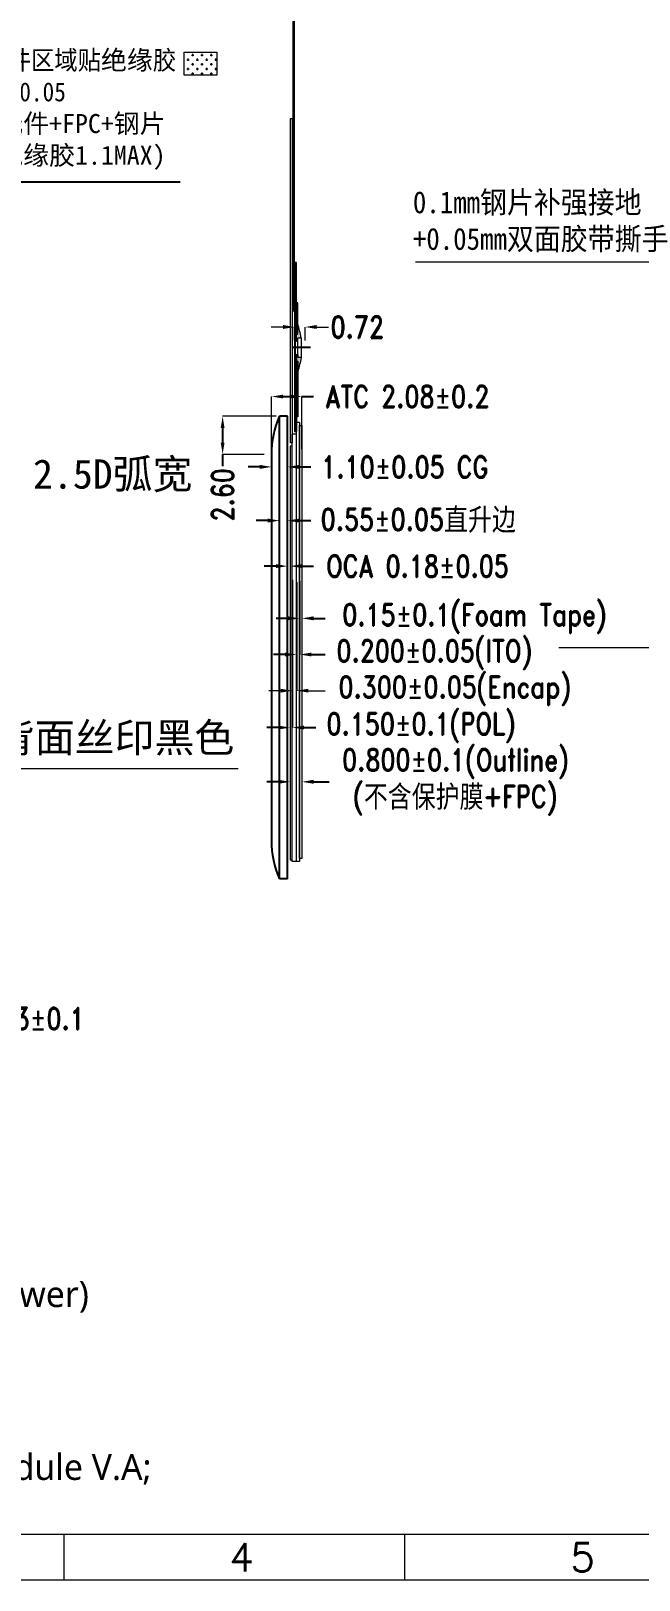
# Model space of a CAD drawing. Header units: millimetres. Extents: x 1403 to 2381, y 158 to 387.
# Drawn here: x 2212.6 to 2254.2, y 217.6 to 323.5 of the extents above; entities that cross this region are included whole.
import ezdxf
from ezdxf.lldxf.tags import DXFTag

# ---------------------------------------------------------------- set-up
doc = ezdxf.new("R2010")
doc.units = ezdxf.units.MM
doc.layers.get('0').update_dxf_attribs({"lineweight": 5})
doc.layers.get('Defpoints').update_dxf_attribs({"lineweight": 5})
doc.layers.add('12 Center_line', color=1, linetype='Continuous')
doc.layers.add('COVER LENS', color=6, linetype='Continuous')
for name, color, linetype, lineweight in [('COF', 2, 'Continuous', 5), ('COF-IC', 2, 'Continuous', 5), ('DIM', 3, 'Continuous', 5), ('DIM @ 1', 3, 'Continuous', 5), ('Encap', 210, 'Continuous', 5), ('FPC', 50, 'Continuous', 5), ('ITO', 2, 'Continuous', 5), ('Layout.drawing', 1, 'Continuous', 5), ('TAPE', 90, 'Continuous', 5), ('TFPC', 50, 'Continuous', 5), ('图框', 7, 'Continuous', 5)]:
    doc.layers.add(name, color=color, linetype=linetype, lineweight=lineweight)
doc.styles.add('RD', font='ROMAND.shx', dxfattribs={"width": 0.8})
doc.styles.get("Standard").update_dxf_attribs({"font": 'txt', "bigfont": 'gbcbig.shx'})
doc.styles.add('STYLE1', font='SimSun.ttf', dxfattribs={"width": 0.9})
doc.styles.add('汉字', font='SimSun.ttf')
tags = doc.linetypes.add('CENTER', pattern=[0.6, 0.375, -0.075, 0.075, -0.075]).pattern_tags.tags
tags[10:11] = [DXFTag(74, 4), DXFTag(75, 0), DXFTag(340, '0'), DXFTag(46, 1.0), DXFTag(50, 0.0), DXFTag(44, 0.0), DXFTag(45, 0.0)]
tags[8:9] = [DXFTag(74, 4), DXFTag(75, 0), DXFTag(340, '0'), DXFTag(46, 1.0), DXFTag(50, 0.0), DXFTag(44, 0.0), DXFTag(45, 0.0)]
tags[6:7] = [DXFTag(74, 4), DXFTag(75, 0), DXFTag(340, '0'), DXFTag(46, 1.0), DXFTag(50, 0.0), DXFTag(44, 0.0), DXFTag(45, 0.0)]
tags[4:5] = [DXFTag(74, 4), DXFTag(75, 0), DXFTag(340, '0'), DXFTag(46, 1.0), DXFTag(50, 0.0), DXFTag(44, 0.0), DXFTag(45, 0.0)]
doc.dimstyles.new('DIM', dxfattribs={"dimtxt": 1.5, "dimasz": 0.8, "dimexe": 0, "dimexo": 0.5, "dimgap": 0.11, "dimtad": 0, "dimzin": 1, "dimdsep": 46, "dimtxsty": 'RD', "dimcen": 0, "dimclrd": 256, "dimclre": 256, "dimclrt": 256, "dimadec": 0, "dimazin": 0, "dimtm": 1e-09, "dimtfac": 1, "dimtofl": 0, "dimtmove": 0, "dimatfit": 3, "dimfxl": 1, "dimlwe": -1, "dimarcsym": 0})

# ---------------------------------------------------------------- blocks, each defined once
blk = doc.blocks.new('*D30')
at = {"layer": 'Defpoints', "color": 0, "lineweight": 5, "transparency": 16777216}
for p in [(2230.34, 286.5), (2231.14, 286.5), (2231.14, 272.19)]:
    blk.add_point(p, dxfattribs=at)
at = {"layer": 'DIM', "transparency": 16777216}
for p, q in [((2230.34, 286), (2230.34, 272.19)), ((2231.14, 286), (2231.14, 272.19))]:
    blk.add_line(p, q, dxfattribs=at)
at = {"layer": 'DIM', "lineweight": -2, "transparency": 16777216}
for p, q in [((2229.54, 272.19), (2228.74, 272.19)), ((2231.94, 272.19), (2233.01, 272.19))]:
    blk.add_line(p, q, dxfattribs=at)
at = {"layer": 'DIM', "lineweight": 5, "transparency": 16777216}
for points in [[(2229.54, 272.33), (2229.54, 272.06), (2230.34, 272.19)], [(2231.94, 272.33), (2231.94, 272.06), (2231.14, 272.19)]]:
    blk.add_solid(points, dxfattribs=at)
at = {"layer": 'DIM', "lineweight": 5, "transparency": 16777216, "insert": (2241.63, 272.19), "char_height": 1.5, "attachment_point": 5, "style": 'RD'}
blk.add_mtext('0.800±0.1(Outline)\\P({\\fSimSun|b0|i0|c134|p2;不含保护膜}+FPC)', dxfattribs=at)
blk = doc.blocks.new('*D31')
at = {"layer": 'Defpoints', "color": 0, "lineweight": 5, "transparency": 16777216}
for p in [(2230.99, 286.4), (2231.14, 286.6), (2230.99, 283.36)]:
    blk.add_point(p, dxfattribs=at)
at = {"layer": 'DIM', "transparency": 16777216}
for p, q in [((2230.99, 285.9), (2230.99, 283.36)), ((2231.14, 286.1), (2231.14, 283.36))]:
    blk.add_line(p, q, dxfattribs=at)
at = {"layer": 'DIM', "lineweight": -2, "transparency": 16777216}
for p, q in [((2230.19, 283.36), (2229.39, 283.36)), ((2231.94, 283.36), (2232.74, 283.36))]:
    blk.add_line(p, q, dxfattribs=at)
at = {"layer": 'DIM', "lineweight": 5, "transparency": 16777216}
for points in [[(2230.19, 283.5), (2230.19, 283.23), (2230.99, 283.36)], [(2231.94, 283.5), (2231.94, 283.23), (2231.14, 283.36)]]:
    blk.add_solid(points, dxfattribs=at)
at = {"layer": 'DIM', "lineweight": 5, "transparency": 16777216, "insert": (2242.93, 283.36), "char_height": 1.5, "attachment_point": 5, "style": 'RD'}
blk.add_mtext('0.15±0.1(Foam Tape)', dxfattribs=at)
blk = doc.blocks.new('*D32')
at = {"layer": 'Defpoints', "color": 0, "lineweight": 5, "transparency": 16777216}
for p in [(2230.79, 286.33), (2230.99, 286.33), (2230.79, 280.89)]:
    blk.add_point(p, dxfattribs=at)
at = {"layer": 'DIM', "transparency": 16777216}
for p, q in [((2230.79, 285.83), (2230.79, 280.89)), ((2230.99, 285.83), (2230.99, 280.89))]:
    blk.add_line(p, q, dxfattribs=at)
at = {"layer": 'DIM', "lineweight": -2, "transparency": 16777216}
for p, q in [((2229.99, 280.89), (2229.19, 280.89)), ((2231.79, 280.89), (2232.74, 280.89))]:
    blk.add_line(p, q, dxfattribs=at)
at = {"layer": 'DIM', "lineweight": 5, "transparency": 16777216}
for points in [[(2229.99, 281.02), (2229.99, 280.76), (2230.79, 280.89)], [(2231.79, 281.02), (2231.79, 280.76), (2230.99, 280.89)]]:
    blk.add_solid(points, dxfattribs=at)
at = {"layer": 'DIM', "lineweight": 5, "transparency": 16777216, "insert": (2240.19, 280.89), "char_height": 1.5, "attachment_point": 5, "style": 'RD'}
blk.add_mtext('0.200±0.05(ITO)', dxfattribs=at)
blk = doc.blocks.new('*D33')
at = {"layer": 'Defpoints', "color": 0, "lineweight": 5, "transparency": 16777216}
for p in [(2230.34, 286.5), (2230.49, 286.5), (2230.49, 275.9)]:
    blk.add_point(p, dxfattribs=at)
at = {"layer": 'DIM', "transparency": 16777216}
for p, q in [((2230.34, 286), (2230.34, 275.9)), ((2230.49, 286), (2230.49, 275.9))]:
    blk.add_line(p, q, dxfattribs=at)
at = {"layer": 'DIM', "lineweight": -2, "transparency": 16777216}
for p, q in [((2229.54, 275.9), (2228.74, 275.9)), ((2231.29, 275.9), (2232.09, 275.9))]:
    blk.add_line(p, q, dxfattribs=at)
at = {"layer": 'DIM', "lineweight": 5, "transparency": 16777216}
for points in [[(2229.54, 276.03), (2229.54, 275.77), (2230.34, 275.9)], [(2231.29, 276.03), (2231.29, 275.77), (2230.49, 275.9)]]:
    blk.add_solid(points, dxfattribs=at)
at = {"layer": 'DIM', "lineweight": 5, "transparency": 16777216, "insert": (2239.28, 275.9), "char_height": 1.5, "attachment_point": 5, "style": 'RD'}
blk.add_mtext('0.150±0.1(POL)', dxfattribs=at)
blk = doc.blocks.new('*D34')
at = {"layer": 'Defpoints', "color": 0, "lineweight": 5, "transparency": 16777216}
for p in [(2230.49, 286.33), (2230.79, 286.33), (2230.49, 278.42)]:
    blk.add_point(p, dxfattribs=at)
at = {"layer": 'DIM', "lineweight": 5, "transparency": 16777216}
for p, q in [((2230.49, 285.83), (2230.49, 278.42)), ((2230.79, 285.83), (2230.79, 278.42)), ((2229.69, 278.42), (2228.89, 278.42)), ((2231.59, 278.42), (2232.74, 278.42))]:
    blk.add_line(p, q, dxfattribs=at)
for points in [[(2229.69, 278.55), (2229.69, 278.29), (2230.49, 278.42)], [(2231.59, 278.55), (2231.59, 278.29), (2230.79, 278.42)]]:
    blk.add_solid(points, dxfattribs=at)
at = {"layer": 'DIM', "lineweight": 5, "transparency": 16777216, "insert": (2241.59, 278.42), "char_height": 1.5, "attachment_point": 5, "style": 'RD'}
blk.add_mtext('0.300±0.05(Encap)', dxfattribs=at)
blk = doc.blocks.new('R104A3M-001-PNL-V01-C')
at = {"layer": 'Encap', "color": 1, "linetype": 'CENTER', "lineweight": 5, "ltscale": 0.5}
blk.add_line((241.26, 315.41), (288.64, 315.41), dxfattribs=at)
blk = doc.blocks.new('R104A3M-001-POL-V01-B')
at = {"lineweight": 5}
blk.add_lwpolyline([(718.7, 301.32), (718.85, 301.32), (718.85, 329.59), (718.7, 329.59)], close=True, dxfattribs=at)
at = {"layer": 'Encap', "linetype": 'Continuous', "lineweight": 5}
blk.add_line((719.15, 330.41), (718.85, 330.41), dxfattribs=at)
at = {"layer": 'Encap', "lineweight": 5}
for p, q in [((718.85, 301.22), (718.85, 330.41)), ((719.15, 301.22), (718.85, 301.22))]:
    blk.add_line(p, q, dxfattribs=at)
at = {"layer": 'ITO', "lineweight": 5}
for p, q in [((719.35, 331.21), (719.15, 331.21)), ((719.15, 301.22), (719.15, 331.21)), ((719.35, 331.21), (719.35, 301.22)), ((719.35, 301.22), (719.15, 301.22))]:
    blk.add_line(p, q, dxfattribs=at)
blk = doc.blocks.new('*D44')
at = {"layer": 'Defpoints', "color": 0, "lineweight": 5, "transparency": 16777216}
for p in [(2231.36, 303.27), (2230.64, 301.86), (2231.36, 301.86)]:
    blk.add_point(p, dxfattribs=at)
at = {"layer": 'Layout.drawing', "lineweight": 5, "transparency": 16777216}
for p, q in [((2229.84, 303.27), (2229.04, 303.27)), ((2230.64, 302.36), (2230.64, 303.27)), ((2231.36, 302.36), (2231.36, 303.27)), ((2232.16, 303.27), (2232.96, 303.27))]:
    blk.add_line(p, q, dxfattribs=at)
for points in [[(2229.84, 303.41), (2229.84, 303.14), (2230.64, 303.27)], [(2232.16, 303.41), (2232.16, 303.14), (2231.36, 303.27)]]:
    blk.add_solid(points, dxfattribs=at)
at = {"layer": 'Layout.drawing', "lineweight": 5, "transparency": 16777216, "insert": (2234.93, 303.27), "char_height": 1.5, "attachment_point": 5, "style": 'RD'}
blk.add_mtext('0.72', dxfattribs=at)
blk = doc.blocks.new('R104A3M-001-COF-V01-B')
at = {"layer": 'COF', "lineweight": 5}
h = blk.add_hatch(dxfattribs=at)
h.set_pattern_fill('CROSS', color=256, scale=0.005)
h.set_pattern_definition([(0, (-992.517872, 466.77114), (0.03175, 0.03175), [0.015875, -0.047625]), (90, (-992.509935, 466.763204), (-0.03175, 0.03175), [0.015875, -0.047625])])
h.paths.add_polyline_path([(479.13, 325.59), (479.13, 324.89), (479.05, 324.89), (479.05, 324.57), (479.13, 324.57), (479.13, 324.64), (479.35, 324.64, 0.029231)])
h.paths.add_polyline_path([(479.13, 323.04), (479.13, 322.33, 0.029231), (479.35, 323.29), (479.13, 323.29), (479.13, 323.35), (479.05, 323.35), (479.05, 323.04)])
at = {"layer": '12 Center_line'}
blk.add_lwpolyline([(479.99, 323.96), (478.77, 323.96)], dxfattribs=at)
at = {"layer": 'COF', "lineweight": 5}
for p, q in [((478.91, 329.68), (478.98, 329.68)), ((478.91, 318.14), (478.91, 329.68)), ((478.98, 329.68), (478.98, 318.14)), ((478.98, 318.14), (478.91, 318.14))]:
    blk.add_line(p, q, dxfattribs=at)
at = {"layer": 'COF', "color": 2, "lineweight": 5}
for p, q in [((479.05, 329.68), (478.98, 329.68)), ((479.05, 324.42), (479.05, 329.68)), ((478.98, 324.42), (479.05, 324.42)), ((478.98, 323.51), (479.05, 323.51)), ((479.05, 323.51), (479.05, 318.14)), ((479.05, 318.14), (478.98, 318.14))]:
    blk.add_line(p, q, dxfattribs=at)
at = {"layer": 'COF', "color": 5, "lineweight": 5}
for p, q in [((479.13, 328.68), (479.05, 328.68)), ((479.13, 324.89), (479.13, 328.68)), ((479.05, 324.89), (479.13, 324.89)), ((479.05, 323.04), (479.13, 323.04)), ((479.13, 323.04), (479.13, 320.89)), ((479.13, 320.89), (479.05, 320.89))]:
    blk.add_line(p, q, dxfattribs=at)
at = {"layer": 'COF', "lineweight": 5}
for points in [[(479.35, 324.64, 0.029231), (479.13, 325.59)], [(479.35, 323.29, -0.029231), (479.13, 322.33)]]:
    blk.add_lwpolyline(points, format="xyb", dxfattribs=at)
at = {"layer": 'COF-IC', "lineweight": 5}
for p, q in [((479.13, 324.57), (479.05, 324.57)), ((479.05, 324.57), (479.05, 324.43)), ((479.05, 324.43), (479.13, 324.43)), ((479.35, 324.64), (479.13, 324.64)), ((479.13, 324.64), (479.13, 323.29)), ((479.13, 324.43), (479.13, 324.57)), ((479.35, 323.29), (479.35, 324.64)), ((479.05, 323.49), (479.13, 323.49)), ((479.05, 323.35), (479.05, 323.49)), ((479.13, 323.35), (479.05, 323.35)), ((479.13, 323.49), (479.13, 323.35)), ((479.13, 323.29), (479.35, 323.29))]:
    blk.add_line(p, q, dxfattribs=at)
blk = doc.blocks.new('R104A3M-011-MFPC-V01-B')
at = {"layer": 'FPC', "lineweight": 5}
blk.add_lwpolyline([(1704.2, 304.38), (1704.32, 304.38), (1704.32, 350.22), (1704.2, 350.22), (1704.2, 304.38)], dxfattribs=at)
blk = doc.blocks.new('R104A3M-011-TFPC-V01-B')
at = {"layer": 'TFPC', "lineweight": 5}
blk.add_lwpolyline([(1704.04, 317.51), (1704.16, 317.51), (1704.16, 295.35), (1704.04, 295.35)], close=True, dxfattribs=at)
blk = doc.blocks.new('*D55')
at = {"layer": 'Defpoints', "color": 0, "lineweight": 5, "transparency": 16777216}
for p in [(2205.3, 281.37), (2207.83, 281.37), (2207.83, 256.01)]:
    blk.add_point(p, dxfattribs=at)
at = {"layer": 'DIM', "transparency": 16777216}
for p, q in [((2205.3, 280.87), (2205.3, 256.01)), ((2207.83, 280.87), (2207.83, 256.01))]:
    blk.add_line(p, q, dxfattribs=at)
at = {"layer": 'DIM', "lineweight": -2, "transparency": 16777216}
for p, q in [((2206.1, 256.01), (2207.03, 256.01)), ((2207.83, 256.01), (2208.63, 256.01))]:
    blk.add_line(p, q, dxfattribs=at)
at = {"layer": 'DIM', "lineweight": 5, "transparency": 16777216}
for points in [[(2206.1, 256.15), (2206.1, 255.88), (2205.3, 256.01)], [(2207.03, 256.15), (2207.03, 255.88), (2207.83, 256.01)]]:
    blk.add_solid(points, dxfattribs=at)
at = {"layer": 'DIM', "lineweight": 5, "transparency": 16777216, "insert": (2212.59, 256.01), "char_height": 1.5, "attachment_point": 5, "style": 'RD'}
blk.add_mtext('2.53%%P0.1', dxfattribs=at)
blk = doc.blocks.new('R104A3M-011-SW1147H-CVL-V01-B')
at = {"layer": 'COVER LENS'}
for p, q in [((1978.08, 298.6), (1978.08, 330.2)), ((1978.63, 330.2), (1978.08, 330.2)), ((1978.63, 298.6), (1978.63, 330.2)), ((1977.53, 327.6), (1977.53, 301.2)), ((1978.63, 298.6), (1978.08, 298.6))]:
    blk.add_line(p, q, dxfattribs=at)
for centre, start, end in [((1983.95, 327.6), 156.1116, 180), ((1983.95, 301.2), 180, 203.8884)]:
    blk.add_arc(centre, 6.42, start, end, dxfattribs=at)
blk = doc.blocks.new('*D59')
at = {"layer": 'Defpoints', "color": 0, "lineweight": 5, "transparency": 16777216}
for p in [(2230.16, 293.71), (2230.16, 277.38), (2229.06, 273.82)]:
    blk.add_point(p, dxfattribs=at)
at = {"layer": 'DIM', "lineweight": -2, "transparency": 16777216}
for p, q in [((2228.26, 293.71), (2227.46, 293.71)), ((2230.96, 293.71), (2231.76, 293.71))]:
    blk.add_line(p, q, dxfattribs=at)
at = {"layer": 'DIM', "transparency": 16777216}
for p, q in [((2229.06, 274.32), (2229.06, 293.71)), ((2230.16, 277.88), (2230.16, 293.71))]:
    blk.add_line(p, q, dxfattribs=at)
at = {"layer": 'DIM', "lineweight": 5, "transparency": 16777216}
for points in [[(2228.26, 293.85), (2228.26, 293.58), (2229.06, 293.71)], [(2230.96, 293.85), (2230.96, 293.58), (2230.16, 293.71)]]:
    blk.add_solid(points, dxfattribs=at)
at = {"layer": 'DIM', "lineweight": 5, "transparency": 16777216, "insert": (2238.18, 293.71), "char_height": 1.5, "attachment_point": 5, "style": 'RD'}
blk.add_mtext('\\A1;1.10±0.05 CG', dxfattribs=at)
blk = doc.blocks.new('*D60')
at = {"layer": 'Defpoints', "color": 0, "lineweight": 5, "transparency": 16777216}
for p in [(2230.16, 290.04), (2229.61, 282.45), (2230.16, 282.46)]:
    blk.add_point(p, dxfattribs=at)
at = {"layer": 'DIM', "lineweight": -2, "transparency": 16777216}
for p, q in [((2228.81, 290.04), (2228.01, 290.04)), ((2230.96, 290.04), (2231.76, 290.04))]:
    blk.add_line(p, q, dxfattribs=at)
at = {"layer": 'DIM', "transparency": 16777216}
for p, q in [((2229.61, 282.95), (2229.61, 290.04)), ((2230.16, 282.96), (2230.16, 290.04))]:
    blk.add_line(p, q, dxfattribs=at)
at = {"layer": 'DIM', "lineweight": 5, "transparency": 16777216}
for points in [[(2228.81, 290.18), (2228.81, 289.91), (2229.61, 290.04)], [(2230.96, 290.18), (2230.96, 289.91), (2230.16, 290.04)]]:
    blk.add_solid(points, dxfattribs=at)
at = {"layer": 'DIM', "lineweight": 5, "transparency": 16777216, "insert": (2239.1, 290.04), "char_height": 1.5, "attachment_point": 5, "style": 'RD'}
blk.add_mtext('\\A1;0.55±0.05{\\fSimSun|b0|i0|c134|p2;直升边}', dxfattribs=at)
blk = doc.blocks.new('*D61')
at = {"layer": 'Defpoints', "color": 0, "lineweight": 5, "transparency": 16777216}
for p in [(2229.89, 297.17), (2225.72, 294.57), (2229.06, 294.57)]:
    blk.add_point(p, dxfattribs=at)
at = {"layer": 'DIM', "transparency": 16777216}
for p, q in [((2229.39, 297.17), (2225.72, 297.17)), ((2228.56, 294.57), (2225.72, 294.57))]:
    blk.add_line(p, q, dxfattribs=at)
at = {"layer": 'DIM', "lineweight": -2, "transparency": 16777216}
for p, q in [((2225.72, 296.37), (2225.72, 295.37)), ((2225.72, 294.57), (2225.72, 293.77))]:
    blk.add_line(p, q, dxfattribs=at)
at = {"layer": 'DIM', "lineweight": 5, "transparency": 16777216}
for points in [[(2225.59, 296.37), (2225.85, 296.37), (2225.72, 297.17)], [(2225.59, 295.37), (2225.85, 295.37), (2225.72, 294.57)]]:
    blk.add_solid(points, dxfattribs=at)
at = {"layer": 'DIM', "lineweight": 5, "transparency": 16777216, "insert": (2225.72, 291.8), "char_height": 1.5, "attachment_point": 5, "rotation": 90, "style": 'RD'}
blk.add_mtext('2.60', dxfattribs=at)
blk = doc.blocks.new('*D62')
at = {"layer": 'Defpoints', "color": 0, "lineweight": 5, "transparency": 16777216}
for p in [(2230.16, 287.49), (2230.34, 287.49), (2230.34, 286.93)]:
    blk.add_point(p, dxfattribs=at)
at = {"layer": 'DIM', "lineweight": -2, "transparency": 16777216}
for p, q in [((2229.36, 286.93), (2228.56, 286.93)), ((2231.14, 286.93), (2231.94, 286.93))]:
    blk.add_line(p, q, dxfattribs=at)
at = {"layer": 'DIM', "transparency": 16777216}
for p, q in [((2230.16, 286.99), (2230.16, 286.93)), ((2230.34, 286.99), (2230.34, 286.93))]:
    blk.add_line(p, q, dxfattribs=at)
at = {"layer": 'DIM', "lineweight": 5, "transparency": 16777216}
for points in [[(2229.36, 287.07), (2229.36, 286.8), (2230.16, 286.93)], [(2231.14, 287.07), (2231.14, 286.8), (2230.34, 286.93)]]:
    blk.add_solid(points, dxfattribs=at)
at = {"layer": 'DIM', "lineweight": 5, "transparency": 16777216, "insert": (2239.05, 286.93), "char_height": 1.5, "attachment_point": 5, "style": 'RD'}
blk.add_mtext('\\A1;OCA 0.18±0.05', dxfattribs=at)
blk = doc.blocks.new('*D63')
at = {"layer": 'Defpoints', "color": 0, "lineweight": 5, "transparency": 16777216}
for p in [(2231.14, 298.52), (2231.14, 294.43), (2229.06, 294.11)]:
    blk.add_point(p, dxfattribs=at)
at = {"layer": 'DIM', "transparency": 16777216}
for p, q in [((2229.06, 294.61), (2229.06, 298.52)), ((2231.14, 294.93), (2231.14, 298.52))]:
    blk.add_line(p, q, dxfattribs=at)
at = {"layer": 'DIM', "lineweight": -2, "transparency": 16777216}
for p, q in [((2229.86, 298.52), (2230.34, 298.52)), ((2231.14, 298.52), (2231.94, 298.52))]:
    blk.add_line(p, q, dxfattribs=at)
at = {"layer": 'DIM', "lineweight": 5, "transparency": 16777216}
for points in [[(2229.86, 298.65), (2229.86, 298.39), (2229.06, 298.52)], [(2230.34, 298.65), (2230.34, 298.39), (2231.14, 298.52)]]:
    blk.add_solid(points, dxfattribs=at)
at = {"layer": 'DIM', "lineweight": 5, "transparency": 16777216, "insert": (2238.36, 298.52), "char_height": 1.5, "attachment_point": 5, "style": 'RD'}
blk.add_mtext('\\A1;ATC 2.08±0.2', dxfattribs=at)
blk = doc.blocks.new('R104A3M-011-MFPC-V01-C')
at = {"layer": 'DIM', "lineweight": 5, "insert": (1712.41, 310.46), "char_height": 1.5, "attachment_point": 4, "style": 'STYLE1'}
blk.add_mtext('{\\fNSimSun|b0|i0|c134|p49;\\C3;0.1mm钢片补强接地\\P+0.05mm双面胶带撕手}', dxfattribs=at)
at = {"layer": 'DIM', "lineweight": 5}
blk.add_leader([(1734.5, 311.21), (1730.46, 307.7), (1712.59, 307.7)], dimstyle='DIM', override={"dimgap": 0.11, "dimtad": 0}, dxfattribs=at)

msp = doc.modelspace()

# ---------------------------------------------------------------- hatches: boundary and pattern name
at = {"layer": 'TAPE', "lineweight": 5}
h = msp.add_hatch(dxfattribs=at)
h.set_pattern_fill('CROSS', color=32, scale=0.05)
h.set_pattern_definition([(0, (-571.6706, -346.1617), (0.3175, 0.3175), [0.15875, -0.47625]), (90, (-571.59123, -346.24107), (-0.3175, 0.3175), [0.15875, -0.47625])])
h.paths.add_polyline_path([(2223.093, 322.0459), (2225.3278, 322.0459), (2225.3278, 320.4713), (2223.093, 320.4713)])

# ---------------------------------------------------------------- linework, layer by layer
at = {"color": 32, "lineweight": 5}
msp.add_lwpolyline([(2230.9856, 296.5472), (2231.1356, 296.5472), (2231.1356, 266.9472), (2230.9856, 266.9472)], close=True, dxfattribs=at)
at = {"layer": 'TAPE', "color": 32, "lineweight": 5}
msp.add_lwpolyline([(2223.093, 322.0459), (2225.3278, 322.0459), (2225.3278, 320.4713), (2223.093, 320.4713)], close=True, dxfattribs=at)
at = {"layer": '图框', "color": 7, "linetype": 'ByBlock', "lineweight": 5, "ltscale": 0.55}
for p, q in [((2378.0621, 220.7542), (2144.9021, 220.7542)), ((2214.8501, 220.7542), (2214.8501, 217.6449)), ((2238.1661, 220.7542), (2238.1661, 217.6449)), ((2381.1714, 217.6449), (2141.7929, 217.6449))]:
    msp.add_line(p, q, dxfattribs=at)

# ---------------------------------------------------------------- block references
at = {"layer": 'COF', "lineweight": 5, "xscale": -1, "rotation": 180}
msp.add_blockref('R104A3M-001-COF-V01-B', (1751.732, 625.823), dxfattribs=at)
at = {"layer": 'DIM', "lineweight": 5}
for name, p in [('R104A3M-011-MFPC-V01-C', (526.322, 0)), ('R104A3M-011-MFPC-V01-B', (526.322, 0)), ('R104A3M-011-TFPC-V01-B', (526.322, 0)), ('R104A3M-011-SW1147H-CVL-V01-B', (251.5279, -33.0275))]:
    msp.add_blockref(name, p, dxfattribs=at)
at = {"layer": 'ITO', "lineweight": 5}
msp.add_blockref('R104A3M-001-PNL-V01-C', (2007.444, -34.0415), dxfattribs=at)
at = {"layer": 'Layout.drawing', "lineweight": 5}
msp.add_blockref('R104A3M-001-POL-V01-B', (1511.6321, -34.47), dxfattribs=at)

# ---------------------------------------------------------------- texts
at = {"layer": 'DIM', "lineweight": 5, "insert": (2209.4237, 317.1295), "char_height": 1.05, "attachment_point": 4, "style": 'STYLE1'}
msp.add_mtext('{\\fNSimSun|b0|i0|c134|p49;\\H1.238x;\\C3;元件区域贴\\fSimSun|b0|i0|c134|p2;\\W1;绝缘\\fNSimSun|b0|i0|c134|p49;\\W0.9;胶\\PT＝0.05\\P\\fSimSun|b0|i0|c134|p2;\\W1;(元件+FPC+钢片\\P+绝缘胶1.1MAX)\\P\\fNSimSun|b0|i0|c134|p49;\\H0.8076x;\\W0.9; }', dxfattribs=at)
at = {"layer": 'DIM', "lineweight": 5, "char_height": 2, "width": 33.761893, "attachment_point": 5}
for s, insert in [('{\\fSimSun|b0|i0|c134|p2;2.5D弧宽}', (2218.2042, 293.0984, -24.5534)), ('{\\fSimSun|b0|i0|c134|p2;背面丝印黑色}', (2218.3313, 275.0987, -24.5534))]:
    msp.add_mtext(s, dxfattribs=dict(at, insert=insert))
at = {"layer": 'DIM @ 1', "lineweight": 5, "insert": (2147.5847, 252.8324), "char_height": 1.771377, "attachment_point": 1, "style": '汉字'}
msp.add_mtext('{\\fMicrosoft YaHei|b0|i0|c134|p34;\\C0;Specification:\\P 1). Display mode: 1.04" 340*340 16.7M Colors AMOLED;\\P 2). Viewing angle: L88/R88/T88/B88 (Min);\\P 3). Operating temp.: -20%%DC~+60%%DC; \\P    Storage temp.: -30%%DC~+70%%DC;\\P 4). \\C255;IC: CO5300AF-60(Display); CST820(Touch);BV6810AW\\C1;(Power)\\C0; \\P5). Interface: QSPI ;\\P 6). General Tolerance:%%P0.20.\\P 7). Rohs Compliancy.\\P 8). Recommended Case Open Area should be less than Module V.A;}', dxfattribs=at)
at = {"layer": '图框', "color": 7, "linetype": 'ByBlock', "lineweight": 5, "ltscale": 0.55, "char_height": 1.9433, "width": 3.307939, "attachment_point": 7}
for s, insert in [('4', (2226.1883, 218.2305)), ('5', (2249.5043, 218.2305))]:
    msp.add_mtext(s, dxfattribs=dict(at, insert=insert))

# ---------------------------------------------------------------- dimensions: what is measured, and where the dimension line sits
at = {"layer": 'DIM', "lineweight": 5}
for base, p1, p2, text, override, picture, middle in [((2231.135638065, 298.520536875), (2229.060638062, 294.114624169), (2231.135638065, 294.429502084), 'ATC <>', {"dimgap": 0.11, "dimtol": 1, "dimlim": 0, "dimtp": 0.2, "dimtm": 0.2, "dimtfac": 1, "dimtdec": 3, "dimfxl": 0.25, "dimtolj": 1}, '*D63', (2238.359923779, 298.520536875)), ((2230.1606, 293.7138), (2229.0606, 273.8248), (2230.1606, 277.3808), '<> CG', {"dimtxt": 1.5, "dimtol": 1, "dimtp": 0.05, "dimtm": 0.05, "dimtdec": 3, "dimfxl": 0.8, "dimtolj": 1, "dimarcsym": 1}, '*D59', (2238.1849, 293.7138)), ((2230.1606, 290.0446), (2229.6106, 282.4471), (2230.1606, 282.4563), '<>{\\fSimSun|b0|i0|c134|p2;直升边}', {"dimtxt": 1.5, "dimtol": 1, "dimtp": 0.05, "dimtm": 0.05, "dimtdec": 3, "dimfxl": 0.8, "dimtolj": 1, "dimarcsym": 1}, '*D60', (2239.1005, 290.0446)), ((2230.3356380646, 286.9332785865), (2230.1606380646, 287.4861104856), (2230.3356380646, 287.4861104856), 'OCA <>', {"dimtol": 1, "dimtp": 0.05, "dimtm": 0.05, "dimtdec": 3, "dimfxl": 0.8, "dimtolj": 1, "dimarcsym": 1}, '*D62', (2239.0456380646, 286.9332785865)), ((2207.8262, 256.0127), (2205.3004, 281.3697), (2207.8262, 281.3697), '<>%%P0.1', {"dimtxt": 1.5, "dimfxl": 0.8, "dimarcsym": 1}, '*D55', (2212.5933, 256.0127))]:
    dim = msp.add_linear_dim(base=base, p1=p1, p2=p2, text=text, dimstyle='DIM', override=override, dxfattribs=at)
    dim.commit()
    dim.dimension.update_dxf_attribs({"geometry": picture, "text_midpoint": middle})
dim = msp.add_linear_dim(base=(2225.7212, 294.5708), p1=(2229.8856, 297.1708), p2=(2229.0606, 294.5708), angle=90, dimstyle='DIM', override={"dimfxl": 0.25}, dxfattribs=at)
dim.commit()
dim.dimension.update_dxf_attribs({"geometry": '*D61', "text_midpoint": (2225.7212, 291.8036)})
for base, p1, p2, text, override, picture, middle in [((2231.1356, 272.1945), (2230.3356, 286.5042), (2231.1356, 286.4965), '<>(Outline)\\P({\\fSimSun|b0|i0|c134|p2;不含保护膜}+FPC)', {"dimdec": 3, "dimtol": 1, "dimtp": 0.1, "dimtm": 0.1, "dimfxl": 0.8, "dimarcsym": 1}, '*D30', (2241.6328, 272.1945)), ((2230.4856, 275.8989), (2230.3356, 286.5042), (2230.4856, 286.5042), '<>(POL)', {"dimdec": 3, "dimtol": 1, "dimtp": 0.1, "dimtm": 0.1, "dimfxl": 0.8, "dimarcsym": 1}, '*D33', (2239.2814, 275.8989)), ((2230.7856, 280.8895), (2230.9856, 286.3342), (2230.7856, 286.3342), '<>(ITO)', {"dimdec": 3, "dimtol": 1, "dimtp": 0.05, "dimtm": 0.05, "dimfxl": 0.8, "dimarcsym": 1}, '*D32', (2240.1885, 280.8895)), ((2230.9856, 283.3619), (2231.1356, 286.6042), (2230.9856, 286.4042), '<>(Foam Tape)', {"dimtol": 1, "dimtp": 0.1, "dimtm": 0.1, "dimfxl": 0.8, "dimarcsym": 1}, '*D31', (2242.9314, 283.3619))]:
    dim = msp.add_linear_dim(base=base, p1=p1, p2=p2, text=text, dimstyle='DIM', override=override, dxfattribs=at)
    dim.commit()
    dim.dimension.update_dxf_attribs({"geometry": picture, "text_midpoint": middle, "dimtype": 160})
at = {"layer": 'DIM', "color": 2, "lineweight": 5}
dim = msp.add_linear_dim(base=(2230.4856, 278.4199), p1=(2230.7856, 286.3342), p2=(2230.4856, 286.3342), text='<>(Encap)', dimstyle='DIM', override={"dimdec": 3, "dimtol": 1, "dimtp": 0.05, "dimtm": 0.05, "dimfxl": 0.8, "dimlwd": 5, "dimlwe": 5, "dimarcsym": 1}, dxfattribs=at)
dim.commit()
dim.dimension.update_dxf_attribs({"geometry": '*D34', "text_midpoint": (2241.5885, 278.4199), "dimtype": 160})
at = {"layer": 'Layout.drawing', "lineweight": 5}
dim = msp.add_linear_dim(base=(2231.3616, 303.2719), p1=(2230.6416, 301.8602), p2=(2231.3616, 301.8602), dimstyle='DIM', override={"dimfxl": 1.25, "dimlwd": 5, "dimlwe": 5, "dimarcsym": 1}, dxfattribs=at)
dim.commit()
dim.dimension.update_dxf_attribs({"geometry": '*D44', "text_midpoint": (2234.9288, 303.2719)})

# ---------------------------------------------------------------- leaders
at = {"layer": 'DIM', "lineweight": 5}
for points, override in [([(2203.8379, 310.1513), (2209.0718, 313.1978), (2222.8135, 313.1978)], {"dimgap": 0.11, "dimtad": 0}), ([(2204.7291, 276.2508), (2210.0079, 273.1114), (2226.7721, 273.1114)], {"dimgap": 0.11, "dimtad": 0, "dimfxl": 1.25, "dimlwd": 5, "dimlwe": 5, "dimarcsym": 1})]:
    msp.add_leader(points, dimstyle='DIM', override=override, dxfattribs=at)

doc.saveas('drawing.dxf')
